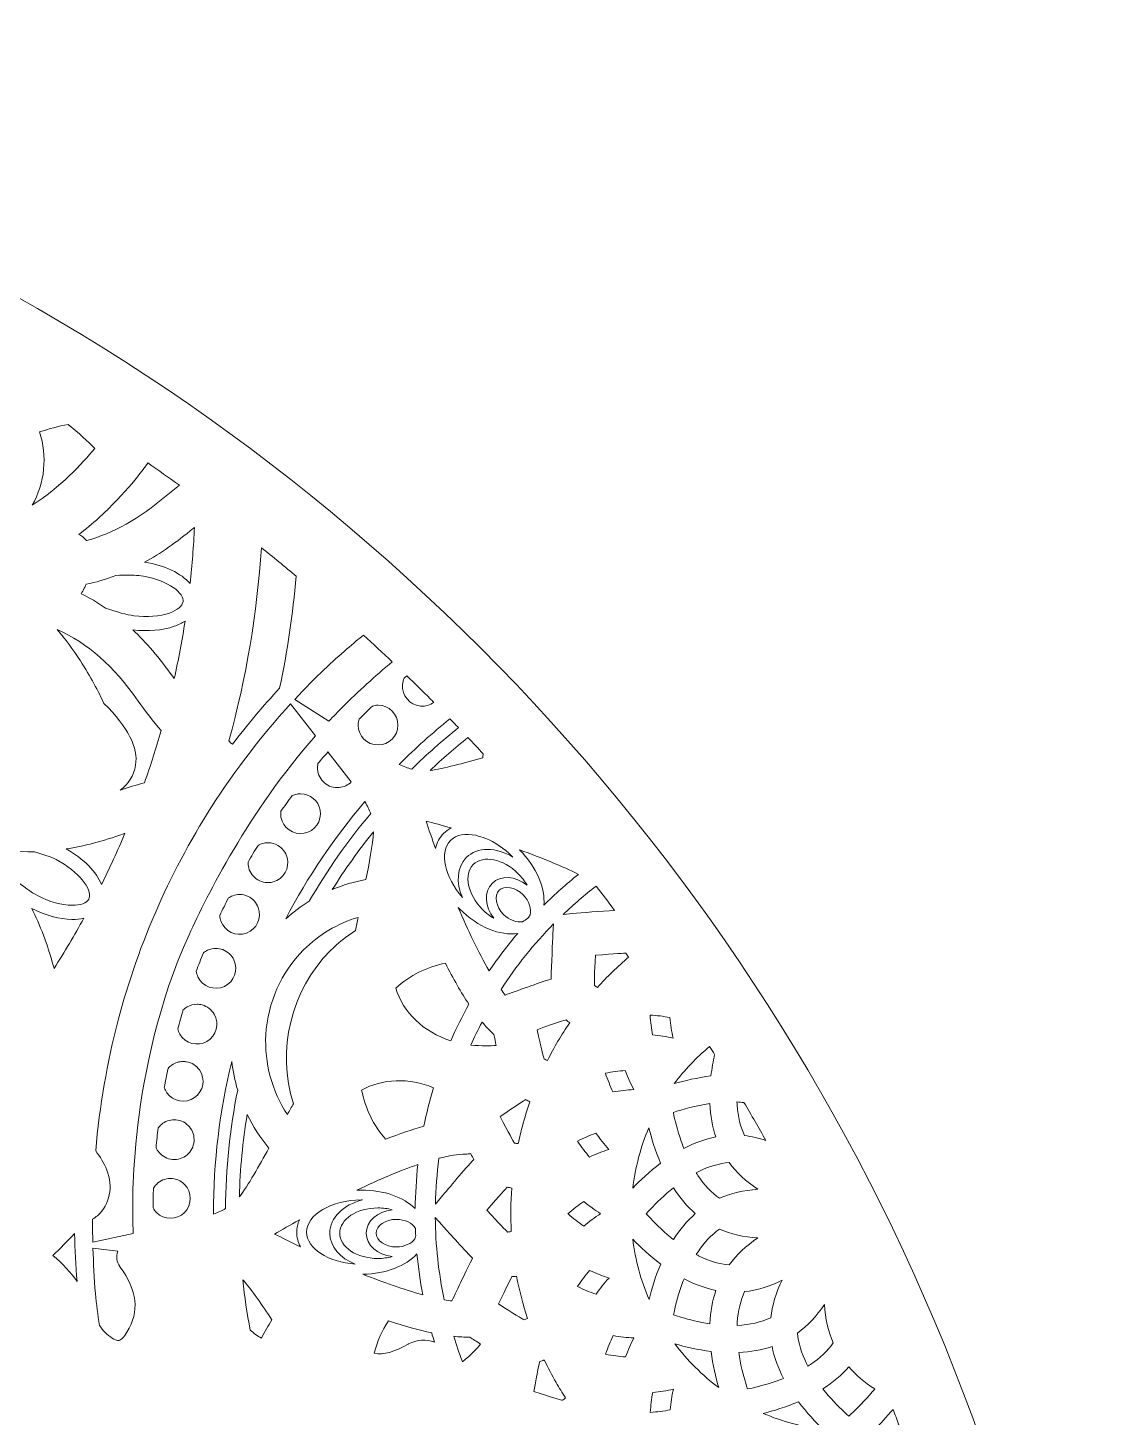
# Model space of a CAD drawing. Header units: millimetres. Extents: x -1844 to 2932, y -490 to 399.
# Drawn here: x 2706.4 to 2931.7, y 107.1 to 398.6 of the extents above; entities that cross this region are included whole.
import ezdxf

# ---------------------------------------------------------------- set-up
doc = ezdxf.new("R2010")
doc.units = ezdxf.units.MM
doc.header["$MEASUREMENT"] = 0
doc.layers.add('Layer 1', color=7, linetype='Continuous')

msp = doc.modelspace()

# ---------------------------------------------------------------- linework, layer by layer
at = {"layer": 'Layer 1', "lineweight": 0}
for points, knots in [([(2487.18, 398.64), (2241.69, 398.64), (2042.68, 199.63), (2042.68, -45.86), (2042.68, -291.35), (2241.69, -490.36), (2487.18, -490.36), (2732.67, -490.36), (2931.68, -291.35), (2931.68, -45.86), (2931.68, 199.63), (2732.67, 398.64), (2487.18, 398.64)], [0, 0, 0, 0, 1, 1, 1, 2, 2, 2, 3, 3, 3, 4, 4, 4, 4]), ([(2708.9, 313.85), (2710.86, 314.5), (2712.84, 315.04), (2714.86, 315.42), (2717.12, 313.61), (2719.03, 311.83), (2720.48, 310.38), (2717.82, 307.19), (2713.15, 302.18), (2707.33, 298.45), (2709.99, 303.14), (2710.55, 308.76), (2708.9, 313.85)], [0, 0, 0, 0, 1, 1, 1, 2, 2, 2, 3, 3, 3, 4, 4, 4, 4]), ([(2731.62, 307.34), (2733.83, 305.8), (2736.03, 304.24), (2738.22, 302.66), (2737.29, 301.95), (2736.38, 301.22), (2735.48, 300.46), (2729.7, 295.62), (2724.41, 292.6), (2718.78, 291.06), (2718.77, 291.07), (2718.76, 291.09), (2718.74, 291.1), (2718.2, 291.68), (2717.66, 292.07), (2717.14, 292.34), (2718.55, 293.42), (2719.94, 294.58), (2721.32, 295.83), (2726.95, 300.95), (2730.65, 305.96), (2731.62, 307.34)], [0, 0, 0, 0, 1, 1, 1, 2, 2, 2, 3, 3, 3, 4, 4, 4, 5, 5, 5, 6, 6, 6, 7, 7, 7, 7]), ([(2741.39, 293.82), (2741.2, 289.88), (2740.89, 285.96), (2740.46, 282.05), (2738.6, 284.17), (2735.18, 285.84), (2730.93, 286.52), (2734.2, 288.32), (2737.61, 290.65), (2741.19, 293.65), (2741.25, 293.71), (2741.32, 293.76), (2741.39, 293.82)], [0, 0, 0, 0, 1, 1, 1, 2, 2, 2, 3, 3, 3, 4, 4, 4, 4]), ([(2755.44, 289.56), (2757.9, 287.59), (2760.34, 285.59), (2762.76, 283.56), (2762.04, 275.66), (2760.88, 267.83), (2759.27, 260.09), (2755.77, 256.3), (2752.46, 252.37), (2749.35, 248.3), (2749.1, 248.53), (2748.86, 248.76), (2748.61, 249), (2752.27, 262.25), (2754.54, 275.81), (2755.44, 289.56)], [0, 0, 0, 0, 1, 1, 1, 2, 2, 2, 3, 3, 3, 4, 4, 4, 5, 5, 5, 5]), ([(2739, 278.24), (2738.89, 277.33), (2737.82, 276.44), (2736.16, 275.85), (2734.11, 275.13), (2731.44, 274.92), (2728.66, 275.28), (2727.2, 275.47), (2725.1, 276.08), (2722.75, 276.89), (2721.03, 278.06), (2719.32, 279.05), (2717.61, 279.89), (2717.84, 280.26), (2718.07, 280.63), (2718.27, 281.03), (2718.38, 281.23), (2718.51, 281.52), (2718.66, 281.87), (2720.69, 282.3), (2722.77, 282.9), (2724.92, 283.72), (2726.85, 283.84), (2728.54, 283.86), (2729.73, 283.7), (2735.12, 283.02), (2738.93, 280.45), (2739.01, 278.49), (2739.02, 278.4), (2739.01, 278.32), (2739, 278.24)], [0, 0, 0, 0, 1, 1, 1, 2, 2, 2, 3, 3, 3, 4, 4, 4, 5, 5, 5, 6, 6, 6, 7, 7, 7, 8, 8, 8, 9, 9, 9, 10, 10, 10, 10]), ([(2739.42, 274.17), (2738.8, 270.12), (2738.04, 266.09), (2737.15, 262.09), (2737.05, 262.23), (2736.95, 262.36), (2736.85, 262.5), (2734.05, 266.47), (2731.24, 269.69), (2728.43, 272.33), (2731.61, 271.94), (2734.7, 272.2), (2737.15, 273.06), (2738.01, 273.36), (2738.77, 273.74), (2739.42, 274.17)], [0, 0, 0, 0, 1, 1, 1, 2, 2, 2, 3, 3, 3, 4, 4, 4, 5, 5, 5, 5]), ([(2729.6, 257.37), (2731.11, 255.23), (2732.71, 253.16), (2734.39, 251.17), (2733.34, 247.5), (2732.18, 243.85), (2730.9, 240.23), (2729.19, 239.77), (2727.49, 239.25), (2725.8, 238.69), (2727.45, 239.98), (2728.71, 241.65), (2729.05, 243.91), (2729.6, 247.61), (2727.5, 251.77), (2722.4, 256.9), (2721.22, 259.38), (2719.58, 262.52), (2717.45, 265.81), (2715.91, 268.19), (2714.28, 270.39), (2712.58, 272.39), (2719.05, 269.51), (2724.38, 264.76), (2729.6, 257.37)], [0, 0, 0, 0, 1, 1, 1, 2, 2, 2, 3, 3, 3, 4, 4, 4, 5, 5, 5, 6, 6, 6, 7, 7, 7, 8, 8, 8, 8]), ([(2768.57, 263.96), (2772.07, 267.29), (2774.97, 269.71), (2776.88, 271.21), (2778.91, 269.36), (2780.91, 267.49), (2782.9, 265.61), (2779.29, 262.61), (2775.81, 259.45), (2772.46, 256.1), (2771.52, 255.16), (2770.56, 254.17), (2769.59, 253.15), (2769.59, 253.15), (2762.42, 257.72), (2762.42, 257.72), (2764.68, 260.15), (2766.76, 262.24), (2768.57, 263.96)], [0, 0, 0, 0, 1, 1, 1, 2, 2, 2, 3, 3, 3, 4, 4, 4, 5, 5, 5, 6, 6, 6, 6]), ([(2785.04, 260.85), (2785.08, 261.33), (2785.21, 261.78), (2785.4, 262.21), (2785.59, 262.36), (2785.77, 262.51), (2785.96, 262.67), (2787.61, 261.07), (2789.25, 259.46), (2790.88, 257.84), (2791.12, 257.59), (2791.37, 257.34), (2791.61, 257.1), (2790.83, 256.54), (2789.86, 256.25), (2788.83, 256.34), (2786.54, 256.54), (2784.84, 258.56), (2785.04, 260.85)], [0, 0, 0, 0, 1, 1, 1, 2, 2, 2, 3, 3, 3, 4, 4, 4, 5, 5, 5, 6, 6, 6, 6]), ([(2761.55, 256.78), (2761.55, 256.78), (2766.77, 250.09), (2766.77, 250.09), (2752.63, 234), (2744.01, 216.55), (2740.27, 208.34), (2727.32, 179.95), (2728.46, 149.85), (2728.46, 149.85), (2728.46, 148.52), (2728.48, 147.13), (2728.52, 145.7), (2728.52, 145.7), (2720.06, 143.83), (2720.06, 143.83), (2720.02, 145.45), (2720.01, 147.06), (2720.02, 148.67), (2720.37, 148.88), (2720.72, 149.13), (2721.04, 149.41), (2723.63, 151.69), (2724.42, 155.52), (2723, 158.94), (2722.37, 160.45), (2721.59, 161.8), (2720.66, 163.01), (2721.48, 172.39), (2723.05, 181.54), (2725.39, 190.43), (2729.69, 206.8), (2736.57, 222.31), (2745.84, 236.51), (2751.21, 244.73), (2756.74, 251.52), (2761.55, 256.78)], [0, 0, 0, 0, 1, 1, 1, 2, 2, 2, 3, 3, 3, 4, 4, 4, 5, 5, 5, 6, 6, 6, 7, 7, 7, 8, 8, 8, 9, 9, 9, 10, 10, 10, 11, 11, 11, 12, 12, 12, 12]), ([(2779.91, 248.16), (2777.62, 248.16), (2775.74, 250.03), (2775.74, 252.33), (2775.74, 252.78), (2775.82, 253.21), (2775.95, 253.61), (2776.88, 254.54), (2777.82, 255.45), (2778.78, 256.34), (2779.14, 256.44), (2779.52, 256.5), (2779.91, 256.5), (2782.21, 256.5), (2784.09, 254.63), (2784.09, 252.33), (2784.09, 250.03), (2782.21, 248.16), (2779.91, 248.16)], [0, 0, 0, 0, 1, 1, 1, 2, 2, 2, 3, 3, 3, 4, 4, 4, 5, 5, 5, 6, 6, 6, 6]), ([(2784.42, 244.14), (2787.78, 247.51), (2791.32, 250.68), (2795, 253.65), (2795.6, 253.04), (2796.19, 252.42), (2796.78, 251.81), (2793.39, 249.08), (2790.12, 246.18), (2786.99, 243.1), (2786.18, 243.33), (2785.29, 243.65), (2784.35, 244.07), (2784.37, 244.1), (2784.4, 244.12), (2784.42, 244.14)], [0, 0, 0, 0, 1, 1, 1, 2, 2, 2, 3, 3, 3, 4, 4, 4, 5, 5, 5, 5]), ([(2801.97, 246.32), (2801.94, 246.05), (2801.92, 245.78), (2801.9, 245.5), (2797.77, 244.31), (2793.68, 243.2), (2790.84, 242.83), (2793.4, 245.24), (2796.05, 247.54), (2798.77, 249.73), (2799.85, 248.6), (2800.91, 247.46), (2801.97, 246.32)], [0, 0, 0, 0, 1, 1, 1, 2, 2, 2, 3, 3, 3, 4, 4, 4, 4]), ([(2774.3, 240.42), (2773.61, 239.74), (2772.72, 239.32), (2771.74, 239.24), (2770.63, 239.14), (2769.55, 239.48), (2768.7, 240.2), (2767.84, 240.92), (2767.32, 241.92), (2767.22, 243.03), (2767.19, 243.46), (2767.22, 243.88), (2767.3, 244.28), (2767.99, 245.1), (2768.69, 245.91), (2769.4, 246.71), (2769.4, 246.71), (2774.3, 240.42), (2774.3, 240.42)], [0, 0, 0, 0, 1, 1, 1, 2, 2, 2, 3, 3, 3, 4, 4, 4, 5, 5, 5, 6, 6, 6, 6]), ([(2767.76, 234.47), (2768.16, 232.21), (2766.64, 230.04), (2764.38, 229.64), (2762.11, 229.24), (2759.94, 230.76), (2759.55, 233.02), (2759.47, 233.43), (2759.46, 233.85), (2759.51, 234.25), (2760.29, 235.35), (2761.08, 236.45), (2761.9, 237.53), (2762.22, 237.68), (2762.57, 237.79), (2762.93, 237.85), (2763.17, 237.9), (2763.42, 237.92), (2763.65, 237.92), (2765.64, 237.92), (2767.4, 236.49), (2767.76, 234.47)], [0, 0, 0, 0, 1, 1, 1, 2, 2, 2, 3, 3, 3, 4, 4, 4, 5, 5, 5, 6, 6, 6, 7, 7, 7, 7]), ([(2765.46, 215.37), (2763.73, 214.3), (2762.09, 213.08), (2760.55, 211.7), (2765.15, 220.49), (2770.73, 228.74), (2777.17, 236.29), (2777.67, 235.4), (2778.07, 234.56), (2778.37, 233.78), (2773.53, 228.01), (2769.22, 221.86), (2765.46, 215.37)], [0, 0, 0, 0, 1, 1, 1, 2, 2, 2, 3, 3, 3, 4, 4, 4, 4]), ([(2790, 232.2), (2791.57, 231.78), (2793.34, 231.3), (2795.26, 230.75), (2794.68, 230.46), (2794.14, 230.08), (2793.68, 229.61), (2792.81, 228.75), (2792.25, 227.67), (2791.97, 226.45), (2791.23, 228.54), (2790.57, 230.49), (2790, 232.2)], [0, 0, 0, 0, 1, 1, 1, 2, 2, 2, 3, 3, 3, 4, 4, 4, 4]), ([(2726.8, 229.64), (2725.27, 225.99), (2723.63, 222.4), (2721.88, 218.88), (2720.86, 221.5), (2718.21, 224.25), (2714.44, 226.35), (2718.13, 226.92), (2722.14, 227.94), (2726.52, 229.54), (2726.62, 229.57), (2726.71, 229.6), (2726.8, 229.64)], [0, 0, 0, 0, 1, 1, 1, 2, 2, 2, 3, 3, 3, 4, 4, 4, 4]), ([(2756.8, 227.64), (2757.53, 227.64), (2758.24, 227.45), (2758.88, 227.07), (2759.85, 226.52), (2760.54, 225.62), (2760.83, 224.54), (2761.42, 222.32), (2760.1, 220.03), (2757.88, 219.43), (2756.8, 219.14), (2755.68, 219.29), (2754.71, 219.85), (2753.75, 220.41), (2753.06, 221.31), (2752.77, 222.38), (2752.66, 222.78), (2752.62, 223.19), (2752.63, 223.59), (2753.32, 224.76), (2754.02, 225.93), (2754.74, 227.09), (2755.05, 227.26), (2755.37, 227.4), (2755.72, 227.49), (2756.08, 227.59), (2756.44, 227.64), (2756.8, 227.64)], [0, 0, 0, 0, 1, 1, 1, 2, 2, 2, 3, 3, 3, 4, 4, 4, 5, 5, 5, 6, 6, 6, 7, 7, 7, 8, 8, 8, 9, 9, 9, 9]), ([(2777.38, 219.93), (2774.94, 219.48), (2772.57, 218.78), (2770.32, 217.85), (2772.95, 222.04), (2775.83, 226.08), (2778.95, 229.95), (2778.8, 227.22), (2778.06, 223.29), (2777.38, 219.93)], [0, 0, 0, 0, 1, 1, 1, 2, 2, 2, 3, 3, 3, 3]), ([(2808.05, 224.8), (2808.1, 224.75), (2808.16, 224.69), (2808.21, 224.64), (2804.7, 226.75), (2800.73, 226.83), (2798.44, 224.54), (2796.46, 222.55), (2796.25, 219.3), (2797.61, 216.17), (2793.89, 220.45), (2792.73, 225.74), (2795.14, 228.15), (2796.35, 229.36), (2798.28, 229.67), (2800.45, 229.21), (2801.12, 229), (2801.81, 228.79), (2802.51, 228.56), (2804.39, 227.79), (2806.34, 226.52), (2808.05, 224.8)], [0, 0, 0, 0, 1, 1, 1, 2, 2, 2, 3, 3, 3, 4, 4, 4, 5, 5, 5, 6, 6, 6, 7, 7, 7, 7]), ([(2719.29, 216.03), (2719.27, 215.95), (2719.23, 215.87), (2719.2, 215.8), (2718.78, 214.99), (2717.47, 214.51), (2715.71, 214.53), (2713.53, 214.55), (2710.96, 215.27), (2708.46, 216.56), (2707.16, 217.23), (2705.39, 218.53), (2703.47, 220.09), (2701.54, 222.77), (2699.47, 225.01), (2697.3, 226.93), (2700.51, 226.16), (2703.99, 225.71), (2707.84, 225.77), (2709.69, 225.22), (2711.29, 224.66), (2712.36, 224.11), (2717.18, 221.62), (2719.89, 217.9), (2719.29, 216.03)], [0, 0, 0, 0, 1, 1, 1, 2, 2, 2, 3, 3, 3, 4, 4, 4, 5, 5, 5, 6, 6, 6, 7, 7, 7, 8, 8, 8, 8]), ([(2811.18, 218.76), (2808.76, 220.69), (2805.62, 220.9), (2803.85, 219.13), (2802.08, 217.36), (2802.29, 214.22), (2804.22, 211.8), (2803.39, 212.28), (2802.58, 212.9), (2801.82, 213.65), (2798.7, 216.78), (2797.84, 221.01), (2799.9, 223.08), (2801.97, 225.14), (2806.2, 224.28), (2809.33, 221.16), (2810.08, 220.4), (2810.7, 219.59), (2811.18, 218.76)], [0, 0, 0, 0, 1, 1, 1, 2, 2, 2, 3, 3, 3, 4, 4, 4, 5, 5, 5, 6, 6, 6, 6]), ([(2821.97, 221.02), (2819.45, 219), (2817.02, 216.83), (2814.71, 214.55), (2815.06, 218.08), (2813.25, 222.48), (2809.61, 226.17), (2814.45, 224.43), (2818.6, 222.71), (2821.97, 221.02)], [0, 0, 0, 0, 1, 1, 1, 2, 2, 2, 3, 3, 3, 3]), ([(2811.83, 212.5), (2811.69, 212.26), (2811.52, 212.03), (2811.33, 211.82), (2811.01, 211.52), (2810.65, 211.28), (2810.25, 211.09), (2809.05, 210.85), (2807.48, 211.4), (2806.27, 212.61), (2804.64, 214.24), (2804.2, 216.56), (2805.31, 217.67), (2806.42, 218.78), (2808.74, 218.34), (2810.37, 216.71), (2811.66, 215.43), (2812.2, 213.72), (2811.83, 212.5)], [0, 0, 0, 0, 1, 1, 1, 2, 2, 2, 3, 3, 3, 4, 4, 4, 5, 5, 5, 6, 6, 6, 6]), ([(2750.87, 216.79), (2751.47, 216.79), (2752.07, 216.66), (2752.63, 216.4), (2753.64, 215.93), (2754.4, 215.09), (2754.78, 214.05), (2754.78, 214.05), (2754.78, 214.05), (2754.78, 214.05), (2755.57, 211.88), (2754.45, 209.49), (2752.29, 208.7), (2750.13, 207.91), (2747.73, 209.03), (2746.95, 211.19), (2746.8, 211.58), (2746.72, 211.98), (2746.7, 212.38), (2747.29, 213.62), (2747.9, 214.84), (2748.52, 216.06), (2748.8, 216.25), (2749.1, 216.42), (2749.44, 216.54), (2749.9, 216.71), (2750.39, 216.79), (2750.87, 216.79)], [0, 0, 0, 0, 1, 1, 1, 2, 2, 2, 3, 3, 3, 4, 4, 4, 5, 5, 5, 6, 6, 6, 7, 7, 7, 8, 8, 8, 9, 9, 9, 9]), ([(2829.56, 213.47), (2826.69, 213.3), (2822.67, 212.95), (2820.76, 212.78), (2820.76, 212.78), (2818.75, 212.6), (2818.75, 212.6), (2820.94, 214.69), (2823.25, 216.68), (2825.66, 218.54), (2826.97, 216.86), (2828.27, 215.17), (2829.56, 213.47)], [0, 0, 0, 0, 1, 1, 1, 2, 2, 2, 3, 3, 3, 4, 4, 4, 4]), ([(2707.24, 213.86), (2710.1, 212.41), (2713.09, 211.59), (2715.68, 211.57), (2716.6, 211.56), (2717.43, 211.65), (2718.18, 211.83), (2716.21, 208.25), (2714.13, 204.74), (2711.93, 201.29), (2711.89, 201.44), (2711.84, 201.59), (2711.8, 201.75), (2710.52, 206.43), (2708.98, 210.43), (2707.24, 213.86)], [0, 0, 0, 0, 1, 1, 1, 2, 2, 2, 3, 3, 3, 4, 4, 4, 5, 5, 5, 5]), ([(2809.24, 208.64), (2807.1, 206.11), (2805.09, 203.48), (2803.24, 200.75), (2800.94, 204.69), (2798.74, 209.35), (2796.76, 214.05), (2796.85, 213.96), (2796.94, 213.86), (2797.03, 213.77), (2800.9, 209.89), (2805.6, 208.05), (2809.24, 208.64)], [0, 0, 0, 0, 1, 1, 1, 2, 2, 2, 3, 3, 3, 4, 4, 4, 4]), ([(2775.15, 209.23), (2773.27, 208.02), (2771.52, 206.6), (2769.93, 205.01), (2761.62, 196.69), (2758.59, 184.12), (2762.16, 172.9), (2761.77, 172.22), (2761.36, 171.49), (2760.89, 170.65), (2757.64, 175.54), (2756.04, 181.44), (2756.37, 187.38), (2756.37, 187.38), (2756.37, 187.38), (2756.37, 187.38), (2756.76, 194.12), (2759.57, 200.44), (2764.3, 205.17), (2767.5, 208.36), (2771.42, 210.71), (2775.71, 212), (2775.54, 211.15), (2775.34, 210.18), (2775.15, 209.23)], [0, 0, 0, 0, 1, 1, 1, 2, 2, 2, 3, 3, 3, 4, 4, 4, 5, 5, 5, 6, 6, 6, 7, 7, 7, 8, 8, 8, 8]), ([(2816.63, 208.49), (2816.55, 206.98), (2816.29, 202.08), (2816.23, 199.06), (2813.68, 198.26), (2808.81, 196.5), (2806.59, 195.69), (2806.31, 196.05), (2806.02, 196.44), (2805.73, 196.87), (2808.91, 201.78), (2812.61, 206.4), (2816.74, 210.62), (2816.74, 210.62), (2816.63, 208.49), (2816.63, 208.49)], [0, 0, 0, 0, 1, 1, 1, 2, 2, 2, 3, 3, 3, 4, 4, 4, 5, 5, 5, 5]), ([(2745.9, 205.47), (2746.38, 205.47), (2746.86, 205.39), (2747.33, 205.22), (2748.37, 204.84), (2749.21, 204.07), (2749.68, 203.06), (2750.65, 200.98), (2749.75, 198.49), (2747.66, 197.52), (2745.58, 196.55), (2743.09, 197.45), (2742.12, 199.54), (2741.94, 199.91), (2741.83, 200.3), (2741.77, 200.7), (2742.25, 201.98), (2742.74, 203.25), (2743.26, 204.52), (2743.52, 204.74), (2743.81, 204.93), (2744.14, 205.08), (2744.7, 205.34), (2745.3, 205.47), (2745.9, 205.47)], [0, 0, 0, 0, 1, 1, 1, 2, 2, 2, 3, 3, 3, 4, 4, 4, 5, 5, 5, 6, 6, 6, 7, 7, 7, 8, 8, 8, 8]), ([(2831.93, 204.47), (2832.1, 204.19), (2832.29, 203.92), (2832.49, 203.65), (2830.17, 201.67), (2827.97, 199.52), (2825.94, 197.27), (2825.74, 197.43), (2825.53, 197.59), (2825.32, 197.73), (2825.31, 198.23), (2825.34, 200.15), (2825.52, 204.05), (2829.77, 204.39), (2831.67, 204.48), (2831.93, 204.47)], [0, 0, 0, 0, 1, 1, 1, 2, 2, 2, 3, 3, 3, 4, 4, 4, 5, 5, 5, 5]), ([(2794.04, 202.4), (2795.69, 199.1), (2797.35, 196.2), (2798.97, 193.78), (2797.59, 191.3), (2796.32, 188.72), (2795.19, 186.1), (2789.44, 187.95), (2785.17, 192.04), (2783.62, 197.17), (2786.57, 199.8), (2790.15, 201.6), (2794.04, 202.4)], [0, 0, 0, 0, 1, 1, 1, 2, 2, 2, 3, 3, 3, 4, 4, 4, 4]), ([(2741.93, 193.77), (2742.29, 193.77), (2742.66, 193.72), (2743.02, 193.62), (2744.09, 193.33), (2744.99, 192.64), (2745.55, 191.68), (2745.55, 191.68), (2745.55, 191.68), (2745.55, 191.68), (2746.7, 189.69), (2746.02, 187.13), (2744.02, 185.98), (2742.03, 184.83), (2739.48, 185.51), (2738.33, 187.51), (2738.12, 187.87), (2737.97, 188.25), (2737.88, 188.64), (2738.24, 189.95), (2738.62, 191.26), (2739.02, 192.57), (2739.27, 192.81), (2739.54, 193.03), (2739.85, 193.2), (2740.5, 193.58), (2741.21, 193.77), (2741.93, 193.77)], [0, 0, 0, 0, 1, 1, 1, 2, 2, 2, 3, 3, 3, 4, 4, 4, 5, 5, 5, 6, 6, 6, 7, 7, 7, 8, 8, 8, 9, 9, 9, 9]), ([(2799.41, 185.21), (2800.14, 186.85), (2800.92, 188.46), (2801.74, 190.04), (2802.48, 189.16), (2803.21, 188.38), (2803.91, 187.71), (2804.01, 187.62), (2804.11, 187.53), (2804.21, 187.44), (2804.39, 186.62), (2804.56, 185.85), (2804.72, 185.14), (2803.45, 185.02), (2801.67, 184.97), (2799.41, 185.21)], [0, 0, 0, 0, 1, 1, 1, 2, 2, 2, 3, 3, 3, 4, 4, 4, 5, 5, 5, 5]), ([(2815.48, 181.99), (2815.24, 182.09), (2815, 182.19), (2814.75, 182.28), (2814.61, 182.77), (2814.14, 184.66), (2813.31, 188.43), (2817.35, 189.87), (2819.15, 190.45), (2819.39, 190.5), (2819.62, 190.28), (2819.87, 190.07), (2820.13, 189.87), (2818.41, 187.36), (2816.85, 184.71), (2815.48, 181.99)], [0, 0, 0, 0, 1, 1, 1, 2, 2, 2, 3, 3, 3, 4, 4, 4, 5, 5, 5, 5]), ([(2841.17, 190.99), (2841.3, 189.5), (2841.53, 188.05), (2841.84, 186.66), (2840.45, 186.97), (2839, 187.19), (2837.52, 187.32), (2837.27, 188.66), (2837.09, 190.06), (2836.99, 191.47), (2836.99, 191.48), (2836.99, 191.49), (2836.99, 191.51), (2838.43, 191.41), (2839.84, 191.23), (2841.17, 190.99)], [0, 0, 0, 0, 1, 1, 1, 2, 2, 2, 3, 3, 3, 4, 4, 4, 5, 5, 5, 5]), ([(2849.48, 184.9), (2849.84, 184.34), (2850.19, 183.77), (2850.55, 183.2), (2850.24, 181.8), (2849.97, 180.29), (2849.78, 178.72), (2846.89, 178.37), (2844.23, 177.74), (2842.09, 177.11), (2844.23, 179.97), (2846.73, 182.6), (2849.48, 184.9)], [0, 0, 0, 0, 1, 1, 1, 2, 2, 2, 3, 3, 3, 4, 4, 4, 4]), ([(2736.62, 181), (2737.33, 181.5), (2738.16, 181.76), (2739.01, 181.76), (2739.25, 181.76), (2739.49, 181.73), (2739.74, 181.69), (2740.84, 181.5), (2741.79, 180.89), (2742.43, 179.98), (2743.75, 178.09), (2743.29, 175.49), (2741.41, 174.17), (2739.52, 172.85), (2736.92, 173.31), (2735.6, 175.19), (2735.36, 175.53), (2735.18, 175.89), (2735.06, 176.26), (2735.3, 177.61), (2735.57, 178.96), (2735.85, 180.3), (2736.08, 180.56), (2736.33, 180.8), (2736.62, 181)], [0, 0, 0, 0, 1, 1, 1, 2, 2, 2, 3, 3, 3, 4, 4, 4, 5, 5, 5, 6, 6, 6, 7, 7, 7, 8, 8, 8, 8]), ([(2749.22, 181.78), (2749.45, 179.73), (2749.87, 177.73), (2750.46, 175.77), (2748.82, 167.63), (2747.96, 159.32), (2747.9, 150.88), (2747.17, 150.47), (2746.32, 150.08), (2745.38, 149.72), (2745.38, 149.72), (2745.38, 149.85), (2745.38, 149.85), (2745.38, 160.68), (2746.67, 171.4), (2749.22, 181.78)], [0, 0, 0, 0, 1, 1, 1, 2, 2, 2, 3, 3, 3, 4, 4, 4, 5, 5, 5, 5]), ([(2791.58, 176.25), (2790.77, 173.58), (2790.09, 170.87), (2789.54, 168.18), (2787.09, 167.49), (2784.4, 166.57), (2781.51, 165.43), (2778.96, 168.38), (2777.23, 171.93), (2776.47, 175.76), (2780.8, 178.19), (2786.36, 178.37), (2791.58, 176.25)], [0, 0, 0, 0, 1, 1, 1, 2, 2, 2, 3, 3, 3, 4, 4, 4, 4]), ([(2829.22, 175.38), (2828.64, 176.61), (2828.11, 177.91), (2827.64, 179.26), (2827.64, 179.27), (2827.63, 179.28), (2827.63, 179.29), (2829.05, 179.57), (2830.45, 179.76), (2831.81, 179.88), (2832.32, 178.48), (2832.9, 177.14), (2833.57, 175.87), (2832.15, 175.81), (2830.69, 175.64), (2829.22, 175.38)], [0, 0, 0, 0, 1, 1, 1, 2, 2, 2, 3, 3, 3, 4, 4, 4, 5, 5, 5, 5]), ([(2810.22, 168.2), (2809.9, 167), (2809.6, 165.77), (2809.34, 164.52), (2809.07, 164.56), (2808.8, 164.6), (2808.54, 164.62), (2808.28, 165.05), (2807.33, 166.76), (2805.56, 170.19), (2808.97, 172.55), (2810.61, 173.61), (2810.89, 173.76), (2811.18, 173.6), (2811.49, 173.45), (2811.8, 173.32), (2811.2, 171.63), (2810.67, 169.91), (2810.22, 168.2)], [0, 0, 0, 0, 1, 1, 1, 2, 2, 2, 3, 3, 3, 4, 4, 4, 5, 5, 5, 6, 6, 6, 6]), ([(2849.54, 172.93), (2849.66, 170.4), (2850.08, 168.05), (2850.8, 165.92), (2848.6, 165.48), (2846.35, 164.67), (2844.11, 163.5), (2843.9, 164.01), (2843.71, 164.54), (2843.52, 165.07), (2842.72, 167.36), (2842.2, 169.5), (2841.89, 171.07), (2843.83, 171.72), (2846.54, 172.49), (2849.54, 172.93)], [0, 0, 0, 0, 1, 1, 1, 2, 2, 2, 3, 3, 3, 4, 4, 4, 5, 5, 5, 5]), ([(2856.71, 173.15), (2858.27, 170.52), (2859.81, 167.86), (2861.32, 165.19), (2859.81, 165.69), (2858.31, 166.03), (2856.83, 166.2), (2855.97, 168.03), (2855.44, 170.17), (2855.27, 172.57), (2855.26, 172.8), (2855.25, 173.03), (2855.24, 173.26), (2855.74, 173.24), (2856.23, 173.2), (2856.71, 173.15)], [0, 0, 0, 0, 1, 1, 1, 2, 2, 2, 3, 3, 3, 4, 4, 4, 5, 5, 5, 5]), ([(2734.47, 168.56), (2735.22, 169.2), (2736.16, 169.54), (2737.14, 169.54), (2737.26, 169.54), (2737.39, 169.53), (2737.51, 169.52), (2738.62, 169.42), (2739.63, 168.9), (2740.34, 168.05), (2740.34, 168.05), (2740.34, 168.05), (2740.34, 168.05), (2741.06, 167.19), (2741.4, 166.11), (2741.3, 165), (2741.2, 163.89), (2740.68, 162.89), (2739.83, 162.17), (2738.97, 161.45), (2737.89, 161.11), (2736.78, 161.21), (2735.67, 161.31), (2734.67, 161.83), (2733.95, 162.68), (2733.69, 162.99), (2733.48, 163.33), (2733.33, 163.69), (2733.46, 165.07), (2733.6, 166.44), (2733.77, 167.81), (2733.97, 168.08), (2734.2, 168.34), (2734.47, 168.56)], [0, 0, 0, 0, 1, 1, 1, 2, 2, 2, 3, 3, 3, 4, 4, 4, 5, 5, 5, 6, 6, 6, 7, 7, 7, 8, 8, 8, 9, 9, 9, 10, 10, 10, 11, 11, 11, 11]), ([(2757.02, 163.59), (2754.96, 159.83), (2752.68, 155.8), (2750.81, 153.38), (2750.97, 159.21), (2751.52, 164.98), (2752.45, 170.67), (2753.67, 168.15), (2755.2, 165.77), (2757.02, 163.59)], [0, 0, 0, 0, 1, 1, 1, 2, 2, 2, 3, 3, 3, 3]), ([(2821.75, 165.07), (2823.05, 165.7), (2824.35, 166.26), (2825.64, 166.72), (2826.49, 165.5), (2827.41, 164.35), (2828.38, 163.3), (2827.02, 162.87), (2825.65, 162.34), (2824.3, 161.7), (2823.42, 162.74), (2822.57, 163.86), (2821.77, 165.04), (2821.77, 165.05), (2821.76, 165.06), (2821.75, 165.07)], [0, 0, 0, 0, 1, 1, 1, 2, 2, 2, 3, 3, 3, 4, 4, 4, 5, 5, 5, 5]), ([(2839.22, 160.4), (2836.9, 158.65), (2834.91, 156.77), (2833.37, 155.16), (2833.88, 159.52), (2835.03, 163.84), (2836.75, 167.87), (2837.29, 165.7), (2838.07, 163.07), (2839.22, 160.4)], [0, 0, 0, 0, 1, 1, 1, 2, 2, 2, 3, 3, 3, 3]), ([(2798.3, 162.34), (2798.66, 162.35), (2799.02, 162.36), (2799.39, 162.36), (2799.61, 161.94), (2799.82, 161.56), (2800.01, 161.22), (2798.14, 159.21), (2794.71, 155.12), (2793.25, 153.37), (2793.25, 153.37), (2791.94, 151.81), (2791.94, 151.81), (2792.02, 155.02), (2792.27, 158.25), (2792.69, 161.45), (2794.85, 161.99), (2796.73, 162.29), (2798.3, 162.34)], [0, 0, 0, 0, 1, 1, 1, 2, 2, 2, 3, 3, 3, 4, 4, 4, 5, 5, 5, 6, 6, 6, 6]), ([(2859.61, 154.94), (2856.66, 154.75), (2853.97, 154.13), (2851.59, 153.08), (2849.92, 154.23), (2848.4, 155.83), (2847.05, 157.82), (2846.92, 158.01), (2846.8, 158.2), (2846.67, 158.4), (2846.86, 158.5), (2847.05, 158.6), (2847.24, 158.69), (2849.42, 159.77), (2851.55, 160.39), (2853.59, 160.56), (2855.13, 158.47), (2857.15, 156.58), (2859.61, 154.94)], [0, 0, 0, 0, 1, 1, 1, 2, 2, 2, 3, 3, 3, 4, 4, 4, 5, 5, 5, 6, 6, 6, 6]), ([(2787.72, 150.89), (2785.31, 153.25), (2781.19, 154.79), (2776.41, 154.79), (2776.1, 154.79), (2775.79, 154.78), (2775.48, 154.76), (2780.28, 157.06), (2784.58, 158.86), (2788.28, 160.12), (2787.94, 157.06), (2787.75, 153.97), (2787.72, 150.89)], [0, 0, 0, 0, 1, 1, 1, 2, 2, 2, 3, 3, 3, 4, 4, 4, 4]), ([(2733.4, 155.98), (2734.22, 156.79), (2735.28, 157.2), (2736.35, 157.2), (2737.42, 157.2), (2738.49, 156.79), (2739.3, 155.98), (2740.93, 154.35), (2740.93, 151.71), (2739.3, 150.08), (2737.67, 148.46), (2735.03, 148.46), (2733.4, 150.08), (2733.11, 150.37), (2732.88, 150.7), (2732.69, 151.04), (2732.7, 152.42), (2732.73, 153.8), (2732.78, 155.17), (2732.95, 155.46), (2733.15, 155.73), (2733.4, 155.98)], [0, 0, 0, 0, 1, 1, 1, 2, 2, 2, 3, 3, 3, 4, 4, 4, 5, 5, 5, 6, 6, 6, 7, 7, 7, 7]), ([(2807.01, 155.39), (2807.33, 155.31), (2807.66, 155.25), (2807.99, 155.21), (2807.75, 152.16), (2807.71, 149.09), (2807.87, 146.06), (2807.61, 146.03), (2807.36, 146), (2807.11, 145.95), (2806.74, 146.3), (2805.41, 147.68), (2802.78, 150.56), (2805.5, 153.76), (2806.78, 155.17), (2807.01, 155.39)], [0, 0, 0, 0, 1, 1, 1, 2, 2, 2, 3, 3, 3, 4, 4, 4, 5, 5, 5, 5]), ([(2841.91, 144.38), (2841.48, 144.73), (2841.05, 145.08), (2840.62, 145.45), (2838.78, 147.03), (2837.26, 148.63), (2836.21, 149.82), (2837.24, 150.99), (2838.72, 152.55), (2840.53, 154.12), (2840.98, 154.52), (2841.44, 154.9), (2841.91, 155.26), (2843.27, 153.13), (2844.81, 151.31), (2846.5, 149.83), (2844.81, 148.34), (2843.27, 146.52), (2841.91, 144.38)], [0, 0, 0, 0, 1, 1, 1, 2, 2, 2, 3, 3, 3, 4, 4, 4, 5, 5, 5, 6, 6, 6, 6]), ([(2764.91, 145.95), (2764.91, 149.62), (2770.17, 152.72), (2776.41, 152.72), (2776.48, 152.72), (2776.56, 152.71), (2776.63, 152.71), (2772.66, 151.72), (2769.8, 148.97), (2769.8, 145.74), (2769.8, 142.93), (2771.96, 140.48), (2775.13, 139.24), (2769.47, 139.63), (2764.91, 142.54), (2764.91, 145.95)], [0, 0, 0, 0, 1, 1, 1, 2, 2, 2, 3, 3, 3, 4, 4, 4, 5, 5, 5, 5]), ([(2823.08, 152.41), (2824.22, 151.45), (2825.4, 150.58), (2826.61, 149.82), (2825.41, 149.05), (2824.22, 148.18), (2823.08, 147.22), (2821.97, 147.99), (2820.86, 148.85), (2819.78, 149.79), (2819.77, 149.79), (2819.76, 149.8), (2819.75, 149.81), (2820.84, 150.76), (2821.96, 151.63), (2823.08, 152.41)], [0, 0, 0, 0, 1, 1, 1, 2, 2, 2, 3, 3, 3, 4, 4, 4, 5, 5, 5, 5]), ([(2777.44, 145.74), (2777.44, 143.23), (2779.82, 141.16), (2782.89, 140.82), (2781.96, 140.57), (2780.95, 140.43), (2779.89, 140.43), (2775.46, 140.43), (2771.87, 142.81), (2771.87, 145.74), (2771.87, 148.66), (2775.46, 151.04), (2779.89, 151.04), (2780.95, 151.04), (2781.96, 150.9), (2782.89, 150.65), (2779.82, 150.31), (2777.44, 148.24), (2777.44, 145.74)], [0, 0, 0, 0, 1, 1, 1, 2, 2, 2, 3, 3, 3, 4, 4, 4, 5, 5, 5, 6, 6, 6, 6]), ([(2793.35, 147.41), (2794.37, 146.28), (2797.66, 142.63), (2799.75, 140.46), (2798.54, 138.18), (2796.47, 133.76), (2795.43, 131.52), (2794.92, 131.59), (2794.38, 131.68), (2793.8, 131.78), (2792.61, 137.42), (2791.98, 143.21), (2791.93, 149), (2791.93, 149), (2793.35, 147.41), (2793.35, 147.41)], [0, 0, 0, 0, 1, 1, 1, 2, 2, 2, 3, 3, 3, 4, 4, 4, 5, 5, 5, 5]), ([(2763.65, 142.89), (2761.64, 143.84), (2759.8, 144.75), (2758.19, 145.56), (2759.72, 146.44), (2761.48, 147.45), (2763.4, 148.51), (2763.04, 147.7), (2762.84, 146.85), (2762.84, 145.95), (2762.84, 144.87), (2763.13, 143.84), (2763.65, 142.89)], [0, 0, 0, 0, 1, 1, 1, 2, 2, 2, 3, 3, 3, 4, 4, 4, 4]), ([(2783.77, 148.64), (2785.58, 148.64), (2787.16, 147.82), (2787.76, 146.7), (2787.78, 146.2), (2787.8, 145.7), (2787.83, 145.19), (2787.78, 144.98), (2787.73, 144.78), (2787.65, 144.58), (2786.98, 143.56), (2785.47, 142.84), (2783.77, 142.84), (2781.46, 142.84), (2779.51, 144.16), (2779.51, 145.74), (2779.51, 147.31), (2781.46, 148.64), (2783.77, 148.64)], [0, 0, 0, 0, 1, 1, 1, 2, 2, 2, 3, 3, 3, 4, 4, 4, 5, 5, 5, 6, 6, 6, 6]), ([(2846.68, 141.25), (2846.81, 141.45), (2846.94, 141.64), (2847.06, 141.83), (2848.41, 143.83), (2849.93, 145.42), (2851.59, 146.58), (2853.97, 145.54), (2856.66, 144.92), (2859.62, 144.73), (2857.16, 143.08), (2855.14, 141.2), (2853.6, 139.1), (2851.58, 139.27), (2849.46, 139.88), (2847.3, 140.94), (2847.09, 141.04), (2846.89, 141.14), (2846.68, 141.25)], [0, 0, 0, 0, 1, 1, 1, 2, 2, 2, 3, 3, 3, 4, 4, 4, 5, 5, 5, 6, 6, 6, 6]), ([(2711.69, 141.06), (2713.22, 142.56), (2714.73, 144.09), (2716.22, 145.64), (2716.3, 142.29), (2716.49, 138.95), (2716.77, 135.63), (2715.47, 137.44), (2713.69, 139.43), (2711.69, 141.06)], [0, 0, 0, 0, 1, 1, 1, 2, 2, 2, 3, 3, 3, 3]), ([(2839.23, 139.25), (2838.1, 136.59), (2837.32, 133.98), (2836.79, 131.82), (2835.07, 135.83), (2833.91, 140.13), (2833.38, 144.47), (2834.92, 142.86), (2836.91, 140.99), (2839.23, 139.25)], [0, 0, 0, 0, 1, 1, 1, 2, 2, 2, 3, 3, 3, 3]), ([(2725.73, 138.73), (2725.73, 138.72), (2725.75, 138.7), (2725.75, 138.7), (2729.46, 133.58), (2729.9, 129.47), (2727.22, 124.96), (2726.65, 123.99), (2726.05, 123.36), (2725.57, 123.25), (2725.14, 123.15), (2724.56, 123.44), (2724.14, 123.7), (2723.05, 124.4), (2722.18, 125.31), (2721.45, 126.38), (2721.12, 128.61), (2720.84, 130.85), (2720.61, 133.1), (2720.35, 136.28), (2720.18, 139.44), (2720.09, 142.58), (2720.09, 142.58), (2725.29, 141.94), (2725.29, 141.94), (2724.9, 140.88), (2725.04, 139.69), (2725.73, 138.73)], [0, 0, 0, 0, 1, 1, 1, 2, 2, 2, 3, 3, 3, 4, 4, 4, 5, 5, 5, 6, 6, 6, 7, 7, 7, 8, 8, 8, 9, 9, 9, 9]), ([(2776.73, 137.13), (2781.63, 137.2), (2785.8, 138.88), (2788.09, 141.41), (2788.36, 138.53), (2788.75, 135.66), (2789.29, 132.82), (2785.3, 133.9), (2780.98, 135.43), (2776.73, 137.13)], [0, 0, 0, 0, 1, 1, 1, 2, 2, 2, 3, 3, 3, 3]), ([(2825.66, 132.91), (2824.38, 133.37), (2823.08, 133.92), (2821.79, 134.54), (2821.79, 134.54), (2821.79, 134.54), (2821.79, 134.54), (2821.79, 134.55), (2821.78, 134.55), (2821.77, 134.55), (2821.78, 134.56), (2821.78, 134.58), (2821.79, 134.59), (2822.59, 135.77), (2823.43, 136.89), (2824.31, 137.92), (2825.66, 137.29), (2827.03, 136.76), (2828.39, 136.33), (2827.43, 135.28), (2826.51, 134.14), (2825.66, 132.91)], [0, 0, 0, 0, 1, 1, 1, 2, 2, 2, 3, 3, 3, 4, 4, 4, 5, 5, 5, 6, 6, 6, 7, 7, 7, 7]), ([(2757.65, 127.53), (2756.83, 126.3), (2756.1, 125.02), (2755.44, 123.71), (2754.6, 124.19), (2753.81, 124.76), (2753.1, 125.42), (2752.42, 128.9), (2751.89, 132.42), (2751.51, 135.97), (2753.36, 133.9), (2755.7, 130.49), (2757.65, 127.53)], [0, 0, 0, 0, 1, 1, 1, 2, 2, 2, 3, 3, 3, 4, 4, 4, 4]), ([(2805.19, 130.88), (2806.95, 134.59), (2807.84, 136.34), (2808.02, 136.63), (2808.33, 136.64), (2808.65, 136.66), (2808.99, 136.71), (2809.56, 133.73), (2810.33, 130.75), (2811.28, 127.85), (2811.03, 127.76), (2810.79, 127.66), (2810.55, 127.55), (2810.11, 127.79), (2808.44, 128.8), (2805.19, 130.88)], [0, 0, 0, 0, 1, 1, 1, 2, 2, 2, 3, 3, 3, 4, 4, 4, 5, 5, 5, 5]), ([(2850.82, 133.74), (2850.1, 131.61), (2849.68, 129.26), (2849.57, 126.73), (2847.19, 127.08), (2845.07, 127.62), (2843.66, 128.04), (2843.07, 128.21), (2842.49, 128.39), (2841.91, 128.58), (2842.23, 130.15), (2842.74, 132.29), (2843.54, 134.58), (2843.73, 135.11), (2843.92, 135.64), (2844.13, 136.15), (2846.37, 134.98), (2848.62, 134.18), (2850.82, 133.74)], [0, 0, 0, 0, 1, 1, 1, 2, 2, 2, 3, 3, 3, 4, 4, 4, 5, 5, 5, 6, 6, 6, 6]), ([(2862.33, 128), (2860.33, 127.05), (2857.95, 126.51), (2855.27, 126.4), (2855.27, 126.61), (2855.28, 126.83), (2855.3, 127.03), (2855.46, 129.46), (2855.98, 131.62), (2856.85, 133.47), (2859.44, 133.76), (2862.08, 134.57), (2864.73, 135.88), (2863.42, 133.23), (2862.62, 130.59), (2862.33, 128)], [0, 0, 0, 0, 1, 1, 1, 2, 2, 2, 3, 3, 3, 4, 4, 4, 5, 5, 5, 5]), ([(2873.58, 130.78), (2873.77, 127.82), (2874.4, 125.13), (2875.44, 122.75), (2874.29, 121.09), (2872.7, 119.56), (2870.7, 118.21), (2870.52, 118.09), (2870.32, 117.96), (2870.12, 117.83), (2870.02, 118.02), (2869.92, 118.21), (2869.83, 118.4), (2868.76, 120.58), (2868.13, 122.71), (2867.96, 124.75), (2870.06, 126.3), (2871.94, 128.31), (2873.58, 130.78)], [0, 0, 0, 0, 1, 1, 1, 2, 2, 2, 3, 3, 3, 4, 4, 4, 5, 5, 5, 6, 6, 6, 6]), ([(2791.17, 124.84), (2791.35, 124.18), (2791.55, 123.51), (2791.76, 122.85), (2790, 123.53), (2788.03, 123.42), (2786.33, 122.49), (2786.33, 122.49), (2786.24, 122.44), (2786.24, 122.44), (2783.33, 120.8), (2781.12, 120.17), (2779.11, 120.54), (2779.72, 122.95), (2780.73, 125.24), (2782.11, 127.34), (2785.41, 126.25), (2788.45, 125.41), (2791.17, 124.84)], [0, 0, 0, 0, 1, 1, 1, 2, 2, 2, 3, 3, 3, 4, 4, 4, 5, 5, 5, 6, 6, 6, 6]), ([(2795.79, 124.1), (2796.99, 123.97), (2798.12, 123.92), (2799.15, 123.93), (2799.81, 123.51), (2800.62, 122.99), (2801.45, 122.47), (2800.64, 121.49), (2799.41, 120.19), (2797.64, 118.76), (2796.96, 120.51), (2796.34, 122.3), (2795.79, 124.1)], [0, 0, 0, 0, 1, 1, 1, 2, 2, 2, 3, 3, 3, 4, 4, 4, 4]), ([(2833.6, 123.77), (2832.94, 122.51), (2832.35, 121.16), (2831.85, 119.76), (2830.49, 119.87), (2829.1, 120.06), (2827.69, 120.34), (2827.68, 120.34), (2827.67, 120.34), (2827.67, 120.34), (2827.67, 120.35), (2827.68, 120.36), (2827.68, 120.38), (2828.14, 121.73), (2828.67, 123.03), (2829.25, 124.25), (2830.71, 123.99), (2832.17, 123.83), (2833.6, 123.77)], [0, 0, 0, 0, 1, 1, 1, 2, 2, 2, 3, 3, 3, 4, 4, 4, 5, 5, 5, 6, 6, 6, 6]), ([(2842.2, 122.52), (2844.32, 121.9), (2846.96, 121.28), (2849.82, 120.94), (2850.16, 118.09), (2850.78, 115.45), (2851.4, 113.33), (2847.93, 115.93), (2844.81, 119.06), (2842.2, 122.52)], [0, 0, 0, 0, 1, 1, 1, 2, 2, 2, 3, 3, 3, 3]), ([(2863.46, 114.68), (2861.17, 113.88), (2859.03, 113.36), (2857.46, 113.05), (2856.97, 114.52), (2856.36, 116.59), (2855.9, 118.94), (2855.79, 119.53), (2855.69, 120.12), (2855.6, 120.7), (2858.13, 120.82), (2860.48, 121.24), (2862.6, 121.96), (2863.05, 119.76), (2863.86, 117.52), (2865.02, 115.27), (2864.51, 115.07), (2863.99, 114.87), (2863.46, 114.68)], [0, 0, 0, 0, 1, 1, 1, 2, 2, 2, 3, 3, 3, 4, 4, 4, 5, 5, 5, 6, 6, 6, 6]), ([(2812.6, 112.5), (2813.35, 116.58), (2813.76, 118.49), (2813.84, 118.79), (2814.17, 118.89), (2814.49, 119), (2814.8, 119.13), (2815.58, 117.51), (2816.42, 115.92), (2817.3, 114.39), (2817.92, 113.32), (2818.58, 112.23), (2819.28, 111.16), (2819.06, 111), (2818.85, 110.84), (2818.64, 110.67), (2818.16, 110.79), (2816.31, 111.32), (2812.6, 112.5)], [0, 0, 0, 0, 1, 1, 1, 2, 2, 2, 3, 3, 3, 4, 4, 4, 5, 5, 5, 6, 6, 6, 6]), ([(2878.69, 117.66), (2880.18, 115.97), (2882, 114.44), (2884.14, 113.07), (2883.79, 112.64), (2883.44, 112.21), (2883.07, 111.78), (2881.49, 109.95), (2879.89, 108.42), (2878.7, 107.37), (2877.53, 108.4), (2875.97, 109.88), (2874.4, 111.69), (2874.01, 112.14), (2873.63, 112.6), (2873.26, 113.07), (2875.39, 114.43), (2877.21, 115.97), (2878.69, 117.66)], [0, 0, 0, 0, 1, 1, 1, 2, 2, 2, 3, 3, 3, 4, 4, 4, 5, 5, 5, 6, 6, 6, 6]), ([(2841.89, 112.99), (2841.58, 111.6), (2841.35, 110.15), (2841.23, 108.66), (2839.89, 108.42), (2838.49, 108.24), (2837.04, 108.14), (2837.14, 109.57), (2837.31, 110.97), (2837.56, 112.33), (2839.05, 112.46), (2840.5, 112.68), (2841.89, 112.99)], [0, 0, 0, 0, 1, 1, 1, 2, 2, 2, 3, 3, 3, 4, 4, 4, 4]), ([(2860.73, 107.93), (2862.88, 108.46), (2865.48, 109.24), (2868.13, 110.38), (2869.86, 108.07), (2871.73, 106.09), (2873.33, 104.56), (2869.01, 105.08), (2864.72, 106.22), (2860.73, 107.93)], [0, 0, 0, 0, 1, 1, 1, 2, 2, 2, 3, 3, 3, 3]), ([(2887.99, 108.77), (2888.41, 107.68), (2888.83, 106.59), (2889.24, 105.5), (2887.54, 105.09), (2885.81, 104.77), (2884.08, 104.56), (2885.29, 105.73), (2886.65, 107.15), (2887.99, 108.77)], [0, 0, 0, 0, 1, 1, 1, 2, 2, 2, 3, 3, 3, 3])]:
    msp.add_open_spline(points, degree=3, knots=knots, dxfattribs=at)

doc.saveas('drawing.dxf')
